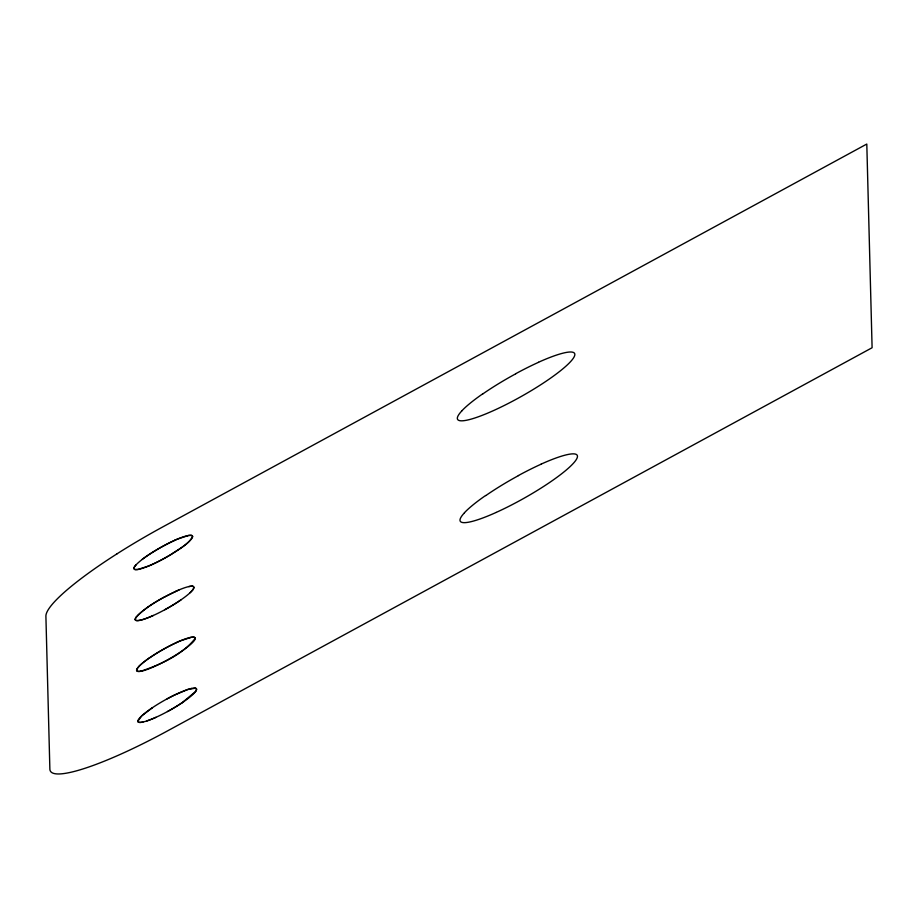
<?xml version="1.0" encoding="UTF-8"?>
<svg xmlns="http://www.w3.org/2000/svg" width="918" height="918" viewBox="0 0 918 918"><rect width="100%" height="100%" fill="white"/><g stroke="black" fill="none" stroke-linecap="round" stroke-linejoin="round"><path stroke-width="1.38" d="M136.208 617.148C148.05 604.836 163.794 597.033 179.113 589.895M190.083 592.753L192.987 589.62L193.927 587.428L192.906 586.315M152.434 707.698L141.751 715.868L137.895 721.192A33.633 5.669 -29.4 0 0 155.98 717.302M182.051 702.775L195.637 691.461L196.578 689.28L195.545 688.167L187.869 689.452L174.684 694.949A33.564 5.657 -29.4 0 0 150.69 708.88A33.633 5.669 -29.4 0 0 140.144 717.428A33.369 5.623 -29.4 0 0 143.001 722.03M140.592 671.31C160.489 664.643 182.085 655.027 195.247 638.354L194.226 637.241L191.231 637.31L180.444 640.821A33.415 5.634 -29.4 0 0 145.228 661.017A33.415 5.634 -29.4 0 0 140.764 671.207M136.162 564.685A33.369 5.623 -29.4 0 0 133.925 568.414L134.969 569.527L137.941 569.458L148.739 565.958A33.438 5.634 -29.4 0 0 171.023 554.483C178.482 549.125 188.201 544.959 192.608 536.514L191.575 535.401L188.592 535.469L177.782 538.981A33.438 5.634 -29.4 0 0 155.521 550.479A33.645 5.669 -29.4 0 0 142.29 559.269M190.164 637.517A33.381 5.623 -29.4 0 1 195.259 638.354A33.415 5.634 -29.4 0 1 193.021 642.084A33.645 5.669 -29.4 0 1 182.464 650.667A33.358 5.623 -29.4 0 1 166.089 660.673A33.381 5.623 -29.4 0 1 154.649 666.388M154.499 666.468A33.645 5.669 -29.4 0 1 141.533 671.184M138.675 666.583A33.645 5.669 -29.4 0 1 149.232 657.999M177.185 642.21A33.645 5.669 -29.4 0 1 190.152 637.494M177.185 642.302A33.358 5.623 -29.4 0 0 165.756 648.005A33.381 5.623 -29.4 0 0 149.382 658.011M138.813 666.537A33.369 5.623 -29.4 0 0 136.575 670.266A33.404 5.623 -29.4 0 0 141.682 671.104M187.513 535.676A33.381 5.623 -29.4 0 1 192.608 536.502A33.415 5.634 -29.4 0 1 190.37 540.232A33.645 5.669 -29.4 0 1 179.813 548.815A33.358 5.623 -29.4 0 1 163.438 558.832A33.381 5.623 -29.4 0 1 151.998 564.536A33.656 5.669 -29.4 0 1 139.031 569.252A33.404 5.623 -29.4 0 1 133.925 568.414M174.535 540.358A33.645 5.669 -29.4 0 1 187.501 535.653M174.535 540.45A33.358 5.623 -29.4 0 0 163.106 546.164A33.381 5.623 -29.4 0 0 146.731 556.159A33.656 5.669 -29.4 0 0 133.902 568.403M188.833 586.613A33.381 5.623 -29.4 0 1 191.69 591.158A33.622 5.669 -29.4 0 1 155.119 614.647A33.622 5.669 -29.4 0 1 136.082 617.194M147.936 607.073A33.622 5.669 -29.4 0 1 164.425 596.998M175.866 591.284A33.622 5.669 -29.4 0 1 192.906 586.292M181.144 599.741A33.381 5.623 -29.4 0 1 164.758 609.747M135.428 619.283A33.381 5.623 -29.4 0 1 137.677 615.553M164.437 597.079A33.381 5.623 -29.4 0 1 175.866 591.364M153.329 615.462A33.633 5.669 -29.4 0 1 140.351 620.178M137.493 615.588A33.633 5.669 -29.4 0 1 148.05 607.005M140.351 620.178A33.369 5.623 -29.4 0 1 135.256 619.34M191.483 688.466A33.381 5.623 -29.4 0 1 194.341 693.01A33.622 5.669 -29.4 0 1 183.784 701.593M183.864 701.536A33.381 5.623 -29.4 0 1 167.489 711.542M167.156 698.862A33.381 5.623 -29.4 0 1 178.585 693.159A33.622 5.669 -29.4 0 1 191.483 688.42M182.062 702.775A33.564 5.657 -29.4 0 1 146.616 721.009M538.568 362.231A67.255 11.337 -29.4 0 1 564.501 352.81A66.75 11.245 -29.4 0 1 570.227 362.002A67.255 11.337 -29.4 0 1 549.102 379.168A66.773 11.257 -29.4 0 1 516.352 399.181A66.784 11.257 -29.4 0 1 493.482 410.598A67.243 11.326 -29.4 0 1 467.549 420.031A66.762 11.245 -29.4 0 1 457.336 418.367A66.784 11.257 -29.4 0 1 461.823 410.897M515.698 373.718A66.762 11.245 -29.4 0 1 538.556 362.3M482.925 393.845A66.784 11.257 -29.4 0 1 515.698 373.821M461.823 410.851A67.243 11.326 -29.4 0 1 482.925 393.696M541.207 464.083A67.278 11.337 -29.4 0 1 567.14 454.662A66.773 11.257 -29.4 0 1 572.878 463.842A67.278 11.337 -29.4 0 1 551.752 481.009A66.762 11.245 -29.4 0 1 496.328 512.347M518.349 475.57A66.762 11.245 -29.4 0 1 541.207 464.141M485.783 495.594A66.762 11.245 -29.4 0 1 518.532 475.581M496.133 512.451A67.266 11.337 -29.4 0 1 470.2 521.872A66.784 11.257 -29.4 0 1 464.474 512.783M464.474 512.692A67.266 11.337 -29.4 0 1 485.588 495.525M116.976 553.852A134.521 22.663 -29.4 0 0 65.58 591.158A133.546 22.502 -29.4 0 0 45.9 616.288L49.87 769.066A133.546 22.502 -29.4 0 0 59.36 773.954A134.521 22.663 -29.4 0 0 102.173 762.032A133.523 22.502 -29.4 0 0 167.902 730.694L872.1 347.738L866.799 144.046L162.601 527.001A133.523 22.502 -29.4 0 0 116.976 553.852"/></g></svg>
